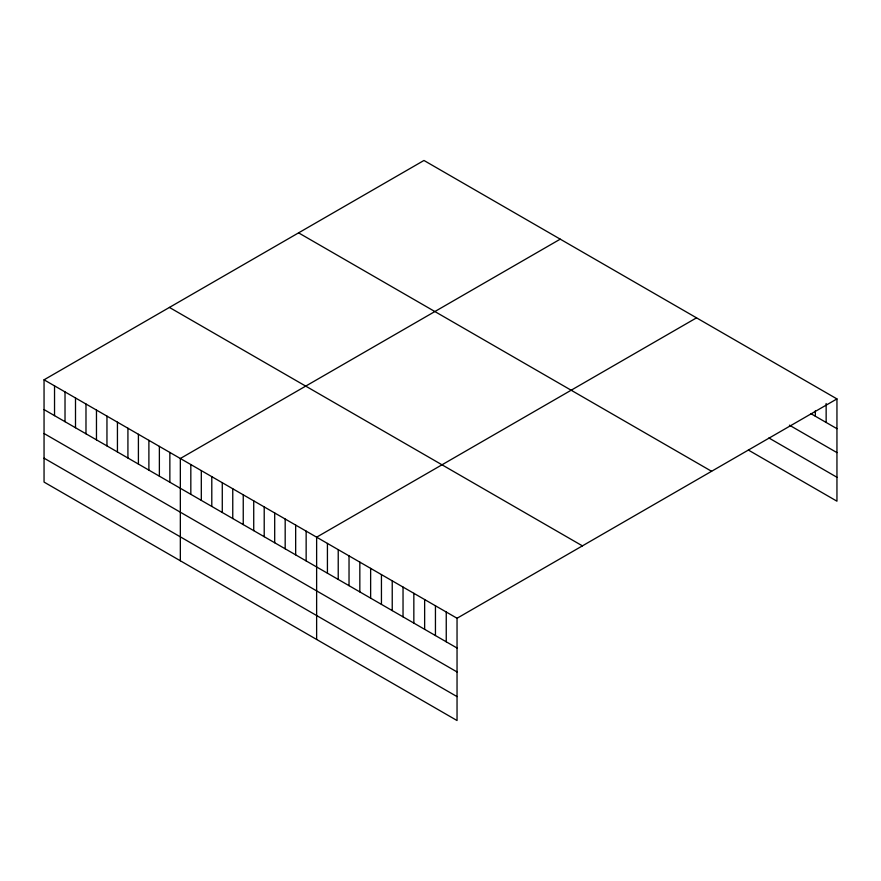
<?xml version="1.0" encoding="UTF-8"?>
<svg xmlns="http://www.w3.org/2000/svg" width="881" height="881" viewBox="0 0 881 881"><rect width="100%" height="100%" fill="white"/><g stroke="black" fill="none" stroke-linecap="round" stroke-linejoin="round"><path stroke-width="1.32" d="M836.95 398.917L457.041 618.253L457.041 720.526L44.05 482.083L44.05 379.81L423.959 160.474L836.95 398.917L836.95 501.19L748.376 450.059M560.239 239.158L180.341 458.494L180.341 560.768M696.53 317.843L316.631 537.179L316.631 639.452M811.027 413.729L836.95 428.695M789.42 425.182L836.95 452.614M768.904 437.978L836.95 477.271M298.582 232.859L711.584 471.291M169.416 307.425L582.418 545.868M44.05 379.81L457.041 618.253M44.05 409.588L457.041 648.031M44.05 433.507L457.041 671.95M44.05 458.164L457.041 696.607M826.147 403.509L826.147 422.451M815.343 410.799L815.343 416.217M446.249 612.009L446.249 641.786M435.445 605.776L435.445 635.553M424.642 599.543L424.642 629.32M413.839 593.309L413.839 623.076M403.035 587.065L403.035 616.843M392.232 580.832L392.232 610.61M381.44 574.599L381.44 604.377M370.637 568.366L370.637 598.133M359.833 562.122L359.833 591.9M349.03 555.889L349.03 585.667M338.227 549.656L338.227 579.434M327.424 543.412L327.424 573.19M306.148 531.133L306.148 560.9M295.664 525.076L295.664 554.854M285.18 519.019L285.18 548.797M274.696 512.973L274.696 542.74M264.212 506.916L264.212 536.694M253.728 500.86L253.728 530.637M243.244 494.814L243.244 524.591M232.76 488.757L232.76 518.535M222.276 482.711L222.276 512.478M211.792 476.654L211.792 506.432M201.309 470.597L201.309 500.375M190.825 464.551L190.825 494.318M169.857 452.438L169.857 482.215M159.373 446.392L159.373 476.169M148.889 440.335L148.889 470.113M138.405 434.289L138.405 464.056M127.921 428.232L127.921 458.01M117.437 422.175L117.437 451.953M106.953 416.129L106.953 445.907M96.469 410.072L96.469 439.85M85.986 404.016L85.986 433.793M75.502 397.97L75.502 427.748M65.018 391.913L65.018 421.691M54.534 385.867L54.534 415.634"/></g></svg>
